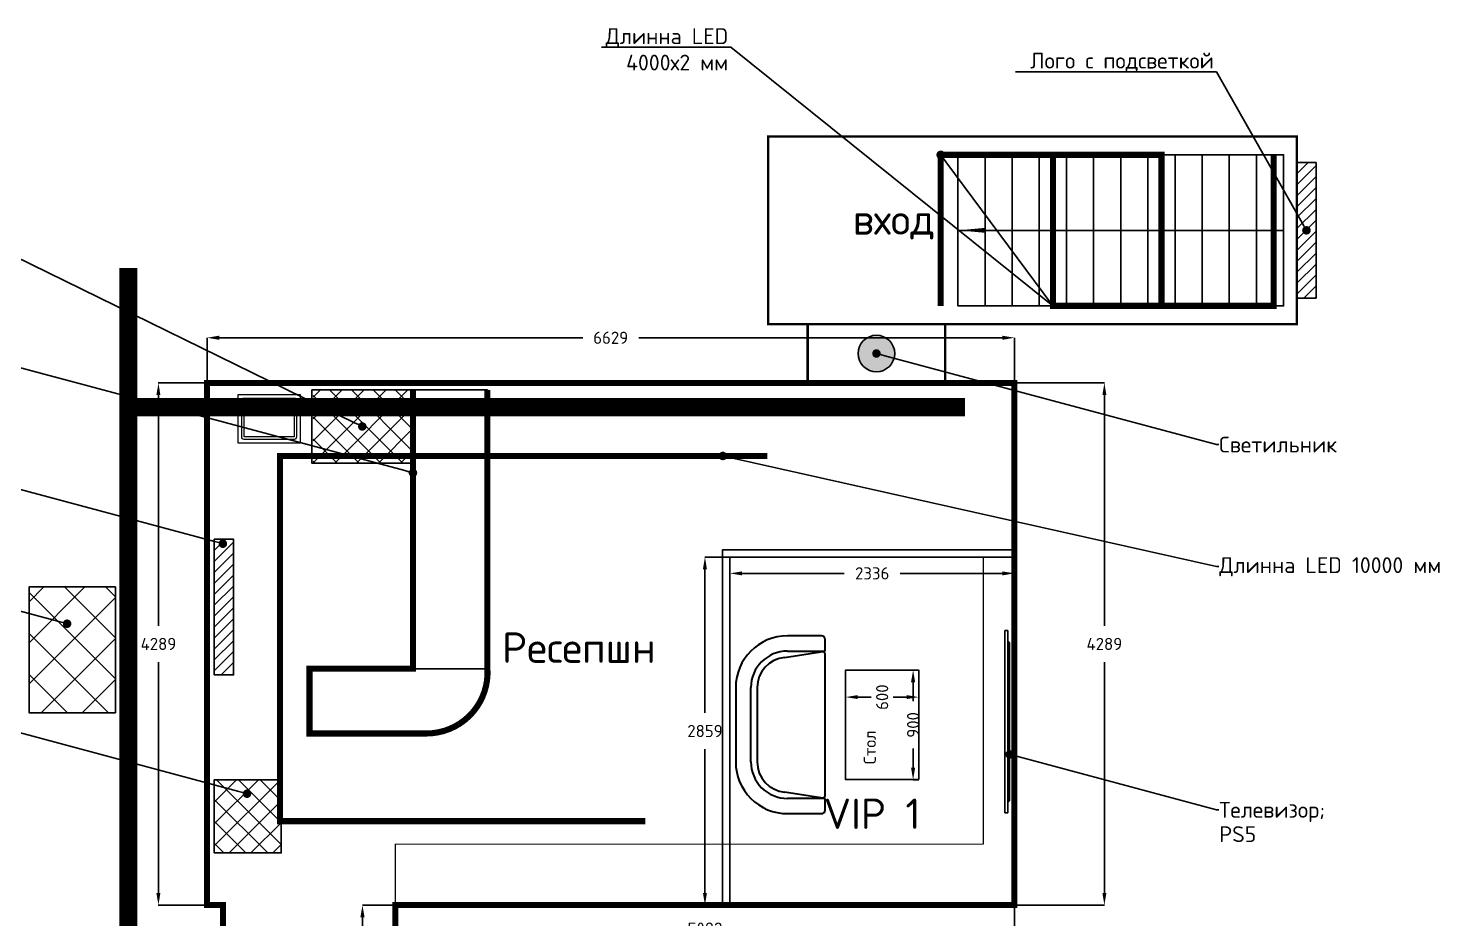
# Model space of a CAD drawing. Header units: metres. Extents: x -1817 to 37133, y -17514 to 16054.
# Drawn here: x 10587 to 22176, y 8740 to 16054 of the extents above; entities that cross this region are included whole.
import ezdxf
from ezdxf import colors
from ezdxf.entities.mleader import LeaderData, LeaderLine
from ezdxf.math import Vec2, Vec3

# ---------------------------------------------------------------- set-up
doc = ezdxf.new("R2010")
doc.units = ezdxf.units.M
doc.linetypes.add('HIDDEN', pattern=[0.375, 0.25, -0.125])
for name, color, linetype in [('RV_Вытяжка', 7, 'Continuous'), ('RV_Мягкая мебель', 7, 'Continuous'), ('RV_Пвышенные', 65, 'Continuous'), ('RV_Размеры', 7, 'Continuous'), ('RV_Свет', 7, 'Continuous'), ('RV_Столы', 7, 'Continuous'), ('Стены', 252, 'Continuous')]:
    doc.layers.add(name, color=color, linetype=linetype)
doc.layers.add('WC', color=170, linetype='Continuous', lineweight=9)
doc.styles.add('Роман', font='isocpeur.ttf', dxfattribs={"height": 100})
doc.dimstyles.new('Роман', dxfattribs={"dimtxt": 130, "dimasz": 100, "dimexe": 0.18, "dimexo": 0.0625, "dimgap": 100, "dimtad": 0, "dimtih": 1, "dimtoh": 1, "dimdec": 0, "dimzin": 0, "dimdsep": 46, "dimtxsty": 'Роман', "dimcen": 0.09, "dimadec": 0, "dimazin": 0, "dimtfac": 1, "dimtdec": 0, "dimtofl": 0, "dimtmove": 0, "dimatfit": 3, "dimfxl": 1, "dimtolj": 1, "dimtzin": 0, "dimarcsym": 0})
pattern_1 = [(45, (-110096.05, 21652.62), (-89.80256, 89.80256), []), (135, (-110096.05, 21652.62), (-89.80256, -89.80256), [])]

# ---------------------------------------------------------------- blocks, each defined once
blk = doc.blocks.new('Экран')
at = {"color": 0}
for p, q in [((-39, 750), (-14, 750)), ((-39, 750), (-39, -750)), ((-14, 750), (-14, -750)), ((-14, 664), (0, 651)), ((0, 651), (0, -651)), ((-14, -664), (0, -651)), ((-39, -750), (-14, -750))]:
    blk.add_line(p, q, dxfattribs=at)
blk = doc.blocks.new('Mojka_2')
for p, q in [((175, -105), (225, -105)), ((200, -80), (200, -130))]:
    blk.add_line(p, q)
for points in [[(450, 0), (450, -400), (-60, -400), (-60, 0)], [(400, -50), (400, -350), (-10, -350), (-10, -50)]]:
    blk.add_lwpolyline(points, close=True)
blk.add_lwpolyline([(400, -370), (-10, -370, -0.414214), (-30, -350), (-30, -50, -0.414214), (-10, -30), (400, -30, -0.414214), (420, -50), (420, -350, -0.414214)], format="xyb", close=True)
blk.add_circle((200, -105), 25)
blk = doc.blocks.new('*U92')
at = {"lineweight": 30}
for p, q in [((-730, -180), (-730, -460)), ((-605, -150), (-700, -150)), ((-553, -483), (-605, -150)), ((-605, -460), (-605, -150)), ((605, -150), (553, -483)), ((700, -150), (605, -150)), ((605, -150), (605, -460)), ((730, -460), (730, -180)), ((305, -760), (-305, -760)), ((-305, -885), (305, -885))]:
    blk.add_line(p, q, dxfattribs=at)
blk.add_lwpolyline([(603, -170, 0.315615), (575, -150), (-575, -150, 0.315615), (-603, -170)], format="xyb", dxfattribs=at)
at = {"lineweight": 30, "flags": 128}
blk.add_lwpolyline([(-305, -709), (305, -709)], dxfattribs=at)
at = {"lineweight": 30}
for centre, radius, start, end in [((-700, -180), 30, 90, 180), ((700, -180), 30, 0, 90), ((-305, -460), 425, 180, 270), ((-305, -460), 300, 180, 270), ((305, -460), 425, 270, 0), ((305, -460), 300, 270, 0), ((-305, -460), 249, 185.1944, 270), ((305, -460), 249, 270, 354.8056)]:
    blk.add_arc(centre, radius, start, end, dxfattribs=at)
blk = doc.blocks.new('*D100')
at = {"color": 0, "lineweight": -2, "transparency": 16777216}
for p, q in [((193468, -15077), (193468, -15031)), ((193568, -15031), (193723, -15031)), ((194268, -15031), (194113, -15031)), ((194368, -15077), (194368, -15031))]:
    blk.add_line(p, q, dxfattribs=at)
at = {"color": 0, "transparency": 16777216}
for points in [[(193568, -15014), (193568, -15048), (193468, -15031)], [(194268, -15014), (194268, -15048), (194368, -15031)]]:
    blk.add_solid(points, dxfattribs=at)
at = {"layer": 'Defpoints', "color": 0, "transparency": 16777216}
for p in [(194368, -15031), (193468, -15077), (194368, -15077)]:
    blk.add_point(p, dxfattribs=at)
at = {"color": 0, "transparency": 16777216, "insert": (193918, -15031), "char_height": 100, "attachment_point": 5, "style": 'Роман'}
blk.add_mtext('\\A1;900', dxfattribs=at)
blk = doc.blocks.new('*D101')
at = {"color": 0, "lineweight": -2, "transparency": 16777216}
for p, q in [((194368, -14477), (194146, -14477)), ((194146, -14577), (194146, -14687)), ((194146, -14977), (194146, -14867)), ((194368, -15077), (194146, -15077))]:
    blk.add_line(p, q, dxfattribs=at)
at = {"color": 0, "transparency": 16777216}
for points in [[(194130, -14577), (194163, -14577), (194146, -14477)], [(194130, -14977), (194163, -14977), (194146, -15077)]]:
    blk.add_solid(points, dxfattribs=at)
at = {"layer": 'Defpoints', "color": 0, "transparency": 16777216}
for p in [(194146, -14477), (194368, -14477), (194368, -15077)]:
    blk.add_point(p, dxfattribs=at)
at = {"color": 0, "transparency": 16777216, "insert": (194146, -14777), "char_height": 100, "attachment_point": 5, "style": 'Роман'}
blk.add_mtext('\\A1;600', dxfattribs=at)
blk = doc.blocks.new('*D102')
at = {"layer": 'Defpoints', "color": 0, "transparency": 16777216}
for p in [(18684, 13512), (12055, 13141), (18684, 13141)]:
    blk.add_point(p, dxfattribs=at)
at = {"layer": 'RV_Размеры', "color": 0, "lineweight": -2, "transparency": 16777216}
for p, q in [((12055, 13141), (12055, 13512)), ((12155, 13512), (15139, 13512)), ((18584, 13512), (15599, 13512)), ((18684, 13141), (18684, 13512))]:
    blk.add_line(p, q, dxfattribs=at)
at = {"layer": 'RV_Размеры', "color": 0, "transparency": 16777216}
for points in [[(12155, 13529), (12155, 13495), (12055, 13512)], [(18584, 13529), (18584, 13495), (18684, 13512)]]:
    blk.add_solid(points, dxfattribs=at)
at = {"layer": 'RV_Размеры', "color": 0, "transparency": 16777216, "insert": (15369, 13512), "char_height": 100, "attachment_point": 5, "style": 'Роман'}
blk.add_mtext('\\A1;6629', dxfattribs=at)
blk = doc.blocks.new('*D103')
at = {"layer": 'Defpoints', "color": 0, "transparency": 16777216}
for p in [(18684, 13141), (18684, 8852), (19422, 8852)]:
    blk.add_point(p, dxfattribs=at)
at = {"layer": 'RV_Размеры', "color": 0, "lineweight": -2, "transparency": 16777216}
for p, q in [((18684, 13141), (19423, 13141)), ((19422, 13041), (19422, 11147)), ((19422, 8952), (19422, 10847)), ((18684, 8852), (19423, 8852))]:
    blk.add_line(p, q, dxfattribs=at)
at = {"layer": 'RV_Размеры', "color": 0, "transparency": 16777216}
for points in [[(19406, 13041), (19439, 13041), (19422, 13141)], [(19406, 8952), (19439, 8952), (19422, 8852)]]:
    blk.add_solid(points, dxfattribs=at)
at = {"layer": 'RV_Размеры', "color": 0, "transparency": 16777216, "insert": (19422, 10997), "char_height": 100, "attachment_point": 5, "style": 'Роман'}
blk.add_mtext('\\A1;4289', dxfattribs=at)
blk = doc.blocks.new('*D104')
at = {"layer": 'Defpoints', "color": 0, "transparency": 16777216}
for p in [(16348, 11711), (18684, 11711), (18684, 11577)]:
    blk.add_point(p, dxfattribs=at)
at = {"layer": 'RV_Размеры', "color": 0, "lineweight": -2, "transparency": 16777216}
for p, q in [((16348, 11711), (16348, 11577)), ((18684, 11711), (18684, 11577)), ((16448, 11577), (17286, 11577)), ((18584, 11577), (17746, 11577))]:
    blk.add_line(p, q, dxfattribs=at)
at = {"layer": 'RV_Размеры', "color": 0, "transparency": 16777216}
for points in [[(16448, 11593), (16448, 11560), (16348, 11577)], [(18584, 11593), (18584, 11560), (18684, 11577)]]:
    blk.add_solid(points, dxfattribs=at)
at = {"layer": 'RV_Размеры', "color": 0, "transparency": 16777216, "insert": (17516, 11577), "char_height": 100, "attachment_point": 5, "style": 'Роман'}
blk.add_mtext('\\A1;2336', dxfattribs=at)
blk = doc.blocks.new('*D105')
at = {"layer": 'Defpoints', "color": 0, "transparency": 16777216}
for p in [(16348, 11711), (16143, 8852), (16348, 8852)]:
    blk.add_point(p, dxfattribs=at)
at = {"layer": 'RV_Размеры', "color": 0, "lineweight": -2, "transparency": 16777216}
for p, q in [((16347, 11711), (16142, 11711)), ((16143, 11611), (16143, 10432)), ((16143, 8952), (16143, 10132)), ((16347, 8852), (16142, 8852))]:
    blk.add_line(p, q, dxfattribs=at)
at = {"layer": 'RV_Размеры', "color": 0, "transparency": 16777216}
for points in [[(16126, 11611), (16159, 11611), (16143, 11711)], [(16126, 8952), (16159, 8952), (16143, 8852)]]:
    blk.add_solid(points, dxfattribs=at)
at = {"layer": 'RV_Размеры', "color": 0, "transparency": 16777216, "insert": (16143, 10282), "char_height": 100, "attachment_point": 5, "style": 'Роман'}
blk.add_mtext('\\A1;2859', dxfattribs=at)
blk = doc.blocks.new('*D106')
at = {"layer": 'Defpoints', "color": 0, "transparency": 16777216}
for p in [(13602, 8852), (18684, 8852), (18684, 8659)]:
    blk.add_point(p, dxfattribs=at)
at = {"layer": 'RV_Размеры', "color": 0, "lineweight": -2, "transparency": 16777216}
for p, q in [((13602, 8852), (13602, 8658)), ((18684, 8852), (18684, 8658)), ((13702, 8659), (15913, 8659)), ((18584, 8659), (16373, 8659))]:
    blk.add_line(p, q, dxfattribs=at)
at = {"layer": 'RV_Размеры', "color": 0, "transparency": 16777216}
for points in [[(13702, 8675), (13702, 8642), (13602, 8659)], [(18584, 8675), (18584, 8642), (18684, 8659)]]:
    blk.add_solid(points, dxfattribs=at)
at = {"layer": 'RV_Размеры', "color": 0, "transparency": 16777216, "insert": (16143, 8659), "char_height": 100, "attachment_point": 5, "style": 'Роман'}
blk.add_mtext('\\A1;5082', dxfattribs=at)
blk = doc.blocks.new('*D107')
at = {"layer": 'Defpoints', "color": 0, "transparency": 16777216}
for p in [(13602, 8852), (13331, 8182), (13602, 8182)]:
    blk.add_point(p, dxfattribs=at)
at = {"layer": 'RV_Размеры', "color": 0, "lineweight": -2, "transparency": 16777216}
for p, q in [((13601, 8852), (13331, 8852)), ((13331, 8752), (13331, 8282)), ((13601, 8182), (13331, 8182)), ((13331, 8182), (13331, 8082)), ((13331, 8082), (13231, 8082))]:
    blk.add_line(p, q, dxfattribs=at)
at = {"layer": 'RV_Размеры', "color": 0, "transparency": 16777216}
for points in [[(13314, 8752), (13348, 8752), (13331, 8852)], [(13314, 8282), (13348, 8282), (13331, 8182)]]:
    blk.add_solid(points, dxfattribs=at)
at = {"layer": 'RV_Размеры', "color": 0, "transparency": 16777216, "insert": (13036, 8082), "char_height": 100, "attachment_point": 5, "style": 'Роман'}
blk.add_mtext('\\A1;670', dxfattribs=at)
blk = doc.blocks.new('*D130')
at = {"layer": 'Defpoints', "color": 0, "transparency": 16777216}
for p in [(11656, 13141), (12055, 13141), (12055, 8852)]:
    blk.add_point(p, dxfattribs=at)
at = {"layer": 'RV_Размеры', "color": 0, "lineweight": -2, "transparency": 16777216}
for p, q in [((12054, 13141), (11655, 13141)), ((11656, 13041), (11656, 11147)), ((11656, 8952), (11656, 10847)), ((12054, 8852), (11655, 8852))]:
    blk.add_line(p, q, dxfattribs=at)
at = {"layer": 'RV_Размеры', "color": 0, "transparency": 16777216}
for points in [[(11639, 13041), (11672, 13041), (11656, 13141)], [(11639, 8952), (11672, 8952), (11656, 8852)]]:
    blk.add_solid(points, dxfattribs=at)
at = {"layer": 'RV_Размеры', "color": 0, "transparency": 16777216, "insert": (11656, 10997), "char_height": 100, "attachment_point": 5, "style": 'Роман'}
blk.add_mtext('\\A1;4289', dxfattribs=at)
blk = doc.blocks.new('_Dot')
at = {"color": 0, "linetype": 'ByBlock', "lineweight": -2}
blk.add_line((-0.5, 0), (-1, 0), dxfattribs=at)
at = {"color": 0, "linetype": 'ByBlock', "const_width": 0.5}
blk.add_lwpolyline([(-0.25, 0, 1), (0.25, 0, 1)], format="xyb", close=True, dxfattribs=at)
blk = doc.blocks.new('*U99')
blk.add_lwpolyline([(193468.3, -15077.3), (194368.3, -15077.3), (194368.3, -14477.3), (193468.3, -14477.3)], close=True)
at = {"insert": (193594, -14625.4), "char_height": 100, "attachment_point": 1, "style": 'Роман'}
blk.add_mtext_dynamic_manual_height_columns('Стол', width=254.801, gutter_width=500, heights=[0], dxfattribs=at)
dim = blk.add_linear_dim(base=(194146.2, -14477.3), p1=(194368.3, -15077.3), p2=(194368.3, -14477.3), angle=90, dimstyle='Роман', override={"dimgap": 40})
dim.commit()
dim.dimension.update_dxf_attribs({"geometry": '*D101', "text_midpoint": (194146.2, -14777.3), "dimtype": 160})
dim = blk.add_linear_dim(base=(194368.3, -15031.1), p1=(193468.3, -15077.3), p2=(194368.3, -15077.3), dimstyle='Роман')
dim.commit()
dim.dimension.update_dxf_attribs({"geometry": '*D100', "text_midpoint": (193918.3, -15031.1), "dimtype": 160})

msp = doc.modelspace()

# ---------------------------------------------------------------- hatches: boundary and pattern name
at = {"true_color": 0x93278f}
h = msp.add_hatch(dxfattribs=at)
h.set_pattern_fill('ANSI31', color=217, scale=20)
h.set_pattern_definition([(45, (-101208.67, 24746.73), (-44.90128, 44.90128), [])])
h.paths.add_polyline_path([(21159.9602, 14951.306), (21001.8823, 14951.306), (21001.8823, 13837.2786), (21159.9602, 13837.2786)])
at = {"true_color": 0xfecc66}
h = msp.add_hatch(color=31, dxfattribs=at)
h.dxf.hatch_style = 1
h.paths.add_polyline_path([(17400.8034, 13382.6209, 1), (17700.8034, 13382.6209, 1)])
h = msp.add_hatch()
h.set_pattern_fill('ANSI37', color=256, scale=40)
h.set_pattern_definition(pattern_1)
h.paths.add_polyline_path([(13745.4443, 13081.153), (12926.6736, 13081.153), (12926.6736, 12483.0116), (13745.4443, 12483.0116)])
h.paths.add_polyline_path([(13345.3066, 12775.2242, -1), (13314.0919, 12791.0558, -1)], flags=16)
at = {"true_color": 0x93278f}
h = msp.add_hatch(dxfattribs=at)
h.set_pattern_fill('ANSI31', color=217, scale=20)
h.set_pattern_definition([(45, (-110096.046, 21652.62), (-44.90128, 44.90128), [])])
h.paths.add_polyline_path([(12272.5832, 11857.1976), (12114.5054, 11857.1976), (12114.5054, 10743.1702), (12272.5832, 10743.1702)])
h = msp.add_hatch()
h.set_pattern_fill('ANSI37', color=256, scale=75)
h.set_pattern_definition([(45, (-110096.05, 21652.62), (-168.3798, 168.3798), []), (135, (-110096.05, 21652.62), (-168.3798, -168.3798), [])])
h.paths.add_polyline_path([(11302.2268, 11465.0763), (10594.0203, 11465.0763), (10594.0203, 10432.307), (11302.2268, 10432.307)])
h = msp.add_hatch()
h.set_pattern_fill('ANSI37', color=256, scale=40)
h.set_pattern_definition(pattern_1)
h.paths.add_polyline_path([(12663.6305, 9881.2524), (12114.5054, 9881.2524), (12114.5054, 9280.9956), (12663.6305, 9280.9956)])
h.paths.add_polyline_path([(12372.3401, 9586.2648, -1), (12405.7958, 9575.9831, -1)], flags=16)

# ---------------------------------------------------------------- linework, layer by layer
at = {"color": 254, "linetype": 'HIDDEN', "ltscale": 500, "const_width": 20}
for points in [[(16661.8989, 13624.0888), (21001.8823, 13624.0888), (21001.8823, 15164.4958), (16661.8989, 15164.4958)], [(16985.8487, 13624.0888), (18115.758, 13624.0888), (18115.758, 13141.153), (16985.8487, 13141.153)]]:
    msp.add_lwpolyline(points, close=True, dxfattribs=at)
at = {"color": 254}
for points in [[(18219.5968, 15014.4958), (18442.4206, 15014.4958), (18442.4206, 13774.0888), (18219.5968, 13774.0888)], [(18442.4206, 15014.4958), (18665.2443, 15014.4958), (18665.2443, 13774.0888), (18442.4206, 13774.0888)], [(18665.2443, 15014.4958), (18888.0681, 15014.4958), (18888.0681, 13774.0888), (18665.2443, 13774.0888)], [(18888.0681, 15014.4958), (19110.8918, 15014.4958), (19110.8918, 13774.0888), (18888.0681, 13774.0888)], [(19110.8918, 15014.4958), (19333.7156, 15014.4958), (19333.7156, 13774.0888), (19110.8918, 13774.0888)], [(19333.7156, 15014.4958), (19556.5393, 15014.4958), (19556.5393, 13774.0888), (19333.7156, 13774.0888)], [(19556.5393, 15014.4958), (19779.3631, 15014.4958), (19779.3631, 13774.0888), (19556.5393, 13774.0888)], [(19779.3631, 15014.4958), (20002.1868, 15014.4958), (20002.1868, 13774.0888), (19779.3631, 13774.0888)], [(20002.1868, 15014.4958), (20225.0106, 15014.4958), (20225.0106, 13774.0888), (20002.1868, 13774.0888)], [(20225.0106, 15014.4958), (20447.8343, 15014.4958), (20447.8343, 13774.0888), (20225.0106, 13774.0888)], [(20447.8343, 15014.4958), (20670.6581, 15014.4958), (20670.6581, 13774.0888), (20447.8343, 13774.0888)], [(20670.6581, 15014.4958), (20893.4818, 15014.4958), (20893.4818, 13774.0888), (20670.6581, 13774.0888)]]:
    msp.add_lwpolyline(points, close=True, dxfattribs=at)
for points in [[(21001.8823, 14951.306), (21159.9602, 14951.306), (21159.9602, 13837.2786), (21001.8823, 13837.2786)], [(12913.9543, 13083.2684), (13745.4443, 13083.2684), (13745.4443, 12483.0116), (12913.9543, 12483.0116)], [(14356.9865, 13083.2684), (13745.4443, 13083.2684), (13745.4443, 10793.625), (14356.9865, 10793.625)], [(12114.5054, 11857.1976), (12272.5832, 11857.1976), (12272.5832, 10743.1702), (12114.5054, 10743.1702)], [(11302.2268, 10432.307), (10594.0203, 10432.307), (10594.0203, 11465.0763), (11302.2268, 11465.0763)], [(12114.5054, 9881.2524), (12663.6305, 9881.2524), (12663.6305, 9280.9956), (12114.5054, 9280.9956)]]:
    msp.add_lwpolyline(points, close=True)
at = {"flags": 128}
msp.add_lwpolyline([(18219.5968, 14394.2923, 0, 40, 0), (18442.4206, 14394.2923, 0, 0, 0)], format="xyseb", dxfattribs=at)
for points in [[(20893.4818, 14394.2923), (18219.5968, 14394.2923)], [(17550.8034, 13382.6209), (17580.8034, 13382.6209)]]:
    msp.add_lwpolyline(points, dxfattribs=at)
msp.add_lwpolyline([(14356.9865, 10793.625), (12895.7617, 10793.625), (12895.7617, 10261.6441), (13856.9865, 10261.6441, 0.4142135624), (14356.9865, 10761.6441)], format="xyb", close=True)
msp.add_circle((17550.8034, 13382.6209), 150)
at = {"layer": 'RV_Вытяжка', "color": 161, "transparency": 33554559, "const_width": 150, "flags": 128}
for points in [[(11408.7969, 14085.9193), (11408.7969, 5993.3094), (12597.3008, 5993.3094), (12597.3008, 4546.8562), (15409.4565, 4546.8562), (15409.4565, 3040.2196), (18184.0057, 3040.2196)], [(11408.7969, 12942.6662), (18278.7234, 12942.6662)]]:
    msp.add_lwpolyline(points, dxfattribs=at)
at = {"layer": 'RV_Пвышенные', "const_width": 10, "flags": 128}
for points in [[(18428.5054, 11711.153), (18428.5054, 9352.153)], [(13601.5054, 8852.153), (13601.5054, 9352.153), (18428.5054, 9352.153)]]:
    msp.add_lwpolyline(points, dxfattribs=at)
at = {"layer": 'RV_Свет', "color": 30, "true_color": 0xf26722, "const_width": 50, "flags": 128}
for points in [[(18078.3561, 13774.0888), (18078.3561, 15014.4958), (19890.775, 15014.4958), (19890.775, 13774.0888)], [(20811.8989, 15014.4958), (20811.8989, 13774.0888), (18999.48, 13774.0888), (18999.48, 15014.4958)]]:
    msp.add_lwpolyline(points, dxfattribs=at)
msp.add_lwpolyline([(14356.9865, 13083.2684), (14356.9865, 10793.625, -0.4316473677), (13856.9865, 10261.6441), (12895.7617, 10261.6441), (12895.7617, 10793.625), (13745.4443, 10793.625), (13745.4443, 13083.2684)], format="xyb", dxfattribs=at)
at = {"layer": 'RV_Свет', "color": 60, "const_width": 50, "flags": 128}
msp.add_lwpolyline([(16654.5054, 12541.153), (12654.5054, 12541.153), (12654.5054, 9541.153), (15654.5054, 9541.153)], dxfattribs=at)
at = {"layer": 'Стены', "color": 250, "flags": 128}
msp.add_lwpolyline([(10539.5054, 7093.153, 50, 50, 0), (11117.5054, 7093.153, 50, 50, 0), (11117.5054, 5833.153, 50, 50, 0), (12323.5054, 5833.153, 50, 50, 0), (12323.5054, 4365.153, 50, 50, 0), (15253.5054, 4365.153, 50, 50, 0), (15253.5054, 3879.153, 50, 50, 0), (12480.5054, 3879.153, 50, 50, 0), (12483.2004, 2777.6102, 50, 50, 0), (18683.5054, 2796.153, 50, 50, 0), (18683.5054, 8182.153, 50, 50, 0), (13601.5054, 8182.153, 50, 50, 0), (13601.5054, 8852.153, 50, 50, 0), (18683.5054, 8852.153, 50, 50, 0), (18683.5054, 13141.153, 50, 50, 0), (12054.5054, 13141.153, 50, 50, 0), (12054.5054, 8852.153, 50, 50, 0), (12186.5054, 8852.153, 50, 50, 0), (12186.5054, 8166.4423, 50, 50, 0), (4866.5054, 8166.4423, 50, 50, 0)], format="xyseb", dxfattribs=at)
at = {"layer": 'Стены', "flags": 128}
for points in [[(16287.5054, 8852.153), (16287.5054, 11771.153), (18683.5054, 11771.153)], [(16347.5054, 8852.153), (16347.5054, 11711.153), (18683.5054, 11711.153)]]:
    msp.add_lwpolyline(points, dxfattribs=at)

# ---------------------------------------------------------------- block references
at = {"color": 0}
msp.add_blockref('Экран', (18644.031, 10358.8787), dxfattribs=at)
at = {"layer": 'RV_Мягкая мебель', "rotation": 270}
msp.add_blockref('*U92', (17280.2054, 10333.2155), dxfattribs=at)
at = {"layer": 'RV_Столы', "rotation": 90}
msp.add_blockref('*U99', (2820.6968, -183585.7435), dxfattribs=at)
at = {"layer": 'WC'}
msp.add_blockref('Mojka_2', (12369.4563, 13046.9267), dxfattribs=at)

# ---------------------------------------------------------------- texts
at = {"color": 30, "true_color": 0xf26722, "char_height": 250, "attachment_point": 5, "style": 'Роман'}
for s, insert in [('вход', (17691.6326, 14463.8001)), ('Ресепшн', (15107.0895, 10966.653)), ('VIP 1', (17515.5054, 9602.3409))]:
    msp.add_mtext_dynamic_manual_height_columns(s, width=1286.125012, gutter_width=650, heights=[0], dxfattribs=dict(at, insert=insert))

# ---------------------------------------------------------------- dimensions: what is measured, and where the dimension line sits
at = {"layer": 'RV_Размеры'}
dim = msp.add_linear_dim(base=(18683.5054, 13512.1436), p1=(12054.5054, 13141.153), p2=(18683.5054, 13141.153), angle=0, dimstyle='Роман', dxfattribs=at)
dim.commit()
dim.dimension.update_dxf_attribs({"geometry": '*D102', "text_midpoint": (15369.0054, 13512.1436), "dimtype": 161})
for p1, p2, distance, picture, middle in [((12054.5054, 8852.153), (12054.5054, 13141.153), 398.8313, '*D130', (11655.6741, 10996.653)), ((18683.5054, 13141.153), (18683.5054, 8852.153), 738.9005, '*D103', (19422.4059, 10996.653)), ((16347.5054, 11711.153), (16347.5054, 8852.153), -205, '*D105', (16142.5054, 10281.653)), ((16347.5054, 11711.153), (18683.5054, 11711.153), -134.3571, '*D104', (17515.5054, 11576.7959)), ((13601.5054, 8852.153), (13601.5054, 8182.153), -270.4737, '*D107', (13036.0317, 8082.153)), ((13601.5054, 8852.153), (18683.5054, 8852.153), -193.6095, '*D106', (16142.5054, 8658.5436))]:
    dim = msp.add_aligned_dim(p1=p1, p2=p2, distance=distance, dimstyle='Роман', dxfattribs=at)
    dim.commit()
    dim.dimension.update_dxf_attribs({"geometry": picture, "text_midpoint": middle})

# ---------------------------------------------------------------- leaders
at = {"color": 152}
ml = msp.add_multileader_mtext('Standard', dxfattribs=at)
ml.set_content('Лого с подсветкой', color=152, style='Роман')
ml.set_leader_properties()
ml.set_arrow_properties(name='DOT')
ml.build(insert=Vec2(0, 0))
ml.multileader.update_dxf_attribs({"text_right_attachment_type": 6, "dogleg_length": 20, "arrow_head_size": 70})
ctx = ml.context
ctx.base_point, ctx.char_height, ctx.arrow_head_size, ctx.plane_origin = Vec3(18810.5686, 15788.2325), 130, 70, Vec3(21001.8823, 14302.9207)
ctx.right_attachment, ctx.text_align_type = 6, 2
notes = []
notes.append((ctx, [(1, (1, 1, 0), (20342.5686, 15697.2818), (-1, 0), 20, [(0, [(21080.9212, 14394.2923)], 0, [])])]))
ctx.mtext.insert, ctx.mtext.alignment, ctx.mtext.flow_direction = Vec3(20320.5686, 15853.2818), 3, 5
ml = msp.add_multileader_mtext('Standard', dxfattribs=at)
ml.set_content('Печь для углей;\\PВытяжка;\\PЧайник;\\PМикроволновка', color=152, style='Роман')
ml.set_leader_properties()
ml.set_arrow_properties(name='DOT')
ml.build(insert=Vec2(0, 0))
ml.multileader.update_dxf_attribs({"text_right_attachment_type": 6, "dogleg_length": 20, "arrow_head_size": 70})
ctx = ml.context
ctx.base_point, ctx.char_height, ctx.arrow_head_size, ctx.plane_origin = Vec3(8736.6404, 14479.329), 130, 70, Vec3(13250.6603, 12691.7684)
ctx.right_attachment = 6
notes.append((ctx, [(1, (1, 1, 0), (10041.1404, 14394.829), (-1, 0), 20, [(0, [(13329.6993, 12783.14)], 0, [])])]))
ctx.mtext.insert, ctx.mtext.width, ctx.mtext.defined_height, ctx.mtext.flow_direction = Vec3(8738.6404, 14563.829), 1477.886086, 992.6007, 5
ml = msp.add_multileader_mtext('Standard', dxfattribs=at)
ml.set_content('Лого с подсветкой', color=152, style='Роман')
ml.set_leader_properties()
ml.set_arrow_properties(name='DOT')
ml.build(insert=Vec2(0, 0))
ml.multileader.update_dxf_attribs({"text_right_attachment_type": 6, "dogleg_length": 20, "arrow_head_size": 70})
ctx = ml.context
ctx.base_point, ctx.char_height, ctx.arrow_head_size, ctx.plane_origin = Vec3(8509.1404, 12485.7798), 130, 70, Vec3(12114.5054, 11208.8123)
ctx.right_attachment, ctx.text_align_type = 6, 2
notes.append((ctx, [(1, (1, 1, 0), (10041.1404, 12394.829), (-1, 0), 20, [(0, [(12184.7159, 11820.4597)], 0, [])])]))
ctx.mtext.insert, ctx.mtext.alignment, ctx.mtext.flow_direction = Vec3(10019.1404, 12550.829), 3, 5
ml = msp.add_multileader_mtext('Standard', dxfattribs=at)
ml.set_content('Вытжка/приточка\\Pв подсобке', color=152, style='Роман')
ml.set_leader_properties()
ml.set_arrow_properties(name='DOT')
ml.build(insert=Vec2(0, 0))
ml.multileader.update_dxf_attribs({"text_right_attachment_type": 6, "dogleg_length": 20, "arrow_head_size": 70})
ctx = ml.context
ctx.base_point, ctx.char_height, ctx.arrow_head_size, ctx.plane_origin = Vec3(8548.1404, 11485.7798), 130, 70, Vec3(12451.2115, 11327.9518)
ctx.right_attachment, ctx.text_align_type = 6, 2
notes.append((ctx, [(1, (1, 1, 0), (10041.1404, 11394.829), (-1, 0), 20, [(0, [(10906.0187, 11163.0856)], 0, [])])]))
ctx.mtext.insert, ctx.mtext.alignment, ctx.mtext.flow_direction = Vec3(10019.1404, 11550.829), 3, 5
ml = msp.add_multileader_mtext('Standard', dxfattribs=at)
ml.set_content('Холодильник', color=152, style='Роман')
ml.set_leader_properties()
ml.set_arrow_properties(name='DOT')
ml.build(insert=Vec2(0, 0))
ml.multileader.update_dxf_attribs({"text_right_attachment_type": 6, "dogleg_length": 20, "arrow_head_size": 70})
ctx = ml.context
ctx.base_point, ctx.char_height, ctx.arrow_head_size, ctx.plane_origin = Vec3(9016.1404, 10485.829), 130, 70, Vec3(12451.2115, 9489.7523)
ctx.right_attachment, ctx.text_align_type = 6, 2
notes.append((ctx, [(1, (1, 1, 0), (10041.1404, 10394.829), (-1, 0), 20, [(0, [(12383.1788, 9767.2817)], 0, [])])]))
ctx.mtext.insert, ctx.mtext.alignment, ctx.mtext.flow_direction = Vec3(10019.1404, 10550.829), 3, 5
ml = msp.add_multileader_mtext('Standard', dxfattribs=at)
ml.set_content('Телевизор;\\PPS5', color=152, style='Роман')
ml.set_leader_properties()
ml.set_arrow_properties(name='DOT')
ml.build(insert=Vec2(0, 0))
ml.multileader.update_dxf_attribs({"text_right_attachment_type": 6, "dogleg_length": 20, "arrow_head_size": 70})
ctx = ml.context
ctx.base_point, ctx.char_height, ctx.arrow_head_size, ctx.plane_origin = Vec3(20362.5686, 9634.5697), 130, 70, Vec3(17520.5255, 8914.691)
ctx.right_attachment = 6
notes.append((ctx, [(0, (1, 1, 0), (20342.5686, 9634.5697), (1, 0), 20, [(0, [(18644.031, 10089.6914)], 0, [])])]))
ctx.mtext.insert, ctx.mtext.line_spacing_factor, ctx.mtext.flow_direction = Vec3(20364.5686, 9699.5697), 0.923077, 5
at = {"layer": 'RV_Свет', "color": 30, "true_color": 0xf26722}
ml = msp.add_multileader_mtext('Standard', dxfattribs=at)
ml.set_content('Длинна LED\\P4000х2 мм', color=(242, 103, 34), style='Роман')
ml.set_leader_properties()
ml.set_arrow_properties(name='DOT')
ml.build(insert=Vec2(0, 0))
ml.multileader.update_dxf_attribs({"text_right_attachment_type": 6, "dogleg_length": 20, "arrow_head_size": 70})
ctx = ml.context
ctx.base_point, ctx.char_height, ctx.arrow_head_size, ctx.plane_origin = Vec3(15408.7939, 15989.0022), 130, 70, Vec3(16957.8582, 15027.0337)
ctx.right_attachment, ctx.text_align_type = 6, 2
notes.append((ctx, [(1, (1, 1, 0), (16355.7939, 15898.0022), (-1, 0), 20, [(1, [(18078.3561, 15014.4958), (18999.48, 13774.0888)], 0, [])])]))
ctx.mtext.insert, ctx.mtext.alignment, ctx.mtext.flow_direction = Vec3(16333.7939, 16054.0022), 3, 5
ml = msp.add_multileader_mtext('Standard', dxfattribs=at)
ml.set_content('Длинна LED\\P≈5360 мм', color=(242, 103, 34), style='Роман')
ml.set_leader_properties()
ml.set_arrow_properties(name='DOT')
ml.build(insert=Vec2(0, 0))
ml.multileader.update_dxf_attribs({"text_right_attachment_type": 6, "dogleg_length": 20, "arrow_head_size": 70})
ctx = ml.context
ctx.base_point, ctx.char_height, ctx.arrow_head_size, ctx.plane_origin = Vec3(9094.1404, 13485.829), 130, 70, Vec3(13770.3149, 12003.5261)
ctx.right_attachment, ctx.text_align_type = 6, 2
notes.append((ctx, [(1, (1, 1, 0), (10041.1404, 13394.829), (-1, 0), 20, [(0, [(13745.4443, 12402.2638)], 0, [])])]))
ctx.mtext.insert, ctx.mtext.alignment, ctx.mtext.flow_direction = Vec3(10019.1404, 13550.829), 3, 5
ml = msp.add_multileader_mtext('Standard', dxfattribs=at)
ml.set_content('Светильник', color=(242, 103, 34), style='Роман')
ml.set_leader_properties()
ml.set_arrow_properties(name='DOT')
ml.build(insert=Vec2(0, 0))
ml.multileader.update_dxf_attribs({"text_right_attachment_type": 6, "dogleg_length": 20, "arrow_head_size": 70})
ctx = ml.context
ctx.base_point, ctx.char_height, ctx.arrow_head_size, ctx.plane_origin = Vec3(20362.5686, 12634.5697), 130, 70, Vec3(17394.4446, 13395.1588)
ctx.right_attachment = 6
notes.append((ctx, [(0, (1, 1, 0), (20342.5686, 12634.5697), (1, 0), 20, [(0, [(17550.8034, 13382.6209)], 0, [])])]))
ctx.mtext.insert, ctx.mtext.line_spacing_factor, ctx.mtext.flow_direction = Vec3(20364.5686, 12699.5697), 0.923077, 5
at = {"layer": 'RV_Свет', "color": 60}
ml = msp.add_multileader_mtext('Standard', dxfattribs=at)
ml.set_content('Длинна LED 10000 мм', color=60, style='Роман')
ml.set_leader_properties()
ml.set_arrow_properties(name='DOT')
ml.build(insert=Vec2(0, 0))
ml.multileader.update_dxf_attribs({"text_right_attachment_type": 6, "dogleg_length": 20, "arrow_head_size": 70})
ctx = ml.context
ctx.base_point, ctx.char_height, ctx.arrow_head_size, ctx.plane_origin = Vec3(20362.5686, 11634.5697), 130, 70, Vec3(16073.9885, 13093.691)
ctx.right_attachment = 6
notes.append((ctx, [(0, (1, 1, 0), (20342.5686, 11634.5697), (1, 0), 20, [(0, [(16289.7617, 12541.153)], 0, [])])]))
ctx.mtext.insert, ctx.mtext.line_spacing_factor, ctx.mtext.flow_direction = Vec3(20364.5686, 11709.3197), 0.923077, 5
for ctx, leaders in notes:
    for number, flags, end, landing, length, lines in leaders:
        leader = LeaderData()
        leader.index, (leader.has_last_leader_line, leader.has_dogleg_vector, leader.attachment_direction) = number, flags
        leader.last_leader_point, leader.dogleg_vector, leader.dogleg_length = Vec3(end), Vec3(landing), length
        for number, points, colour, breaks in lines:
            line = LeaderLine()
            line.index, line.vertices, line.color, line.breaks = number, Vec3.list(points), colors.encode_raw_color(colour), breaks
            leader.lines.append(line)
        ctx.leaders.append(leader)

doc.saveas('drawing.dxf')
